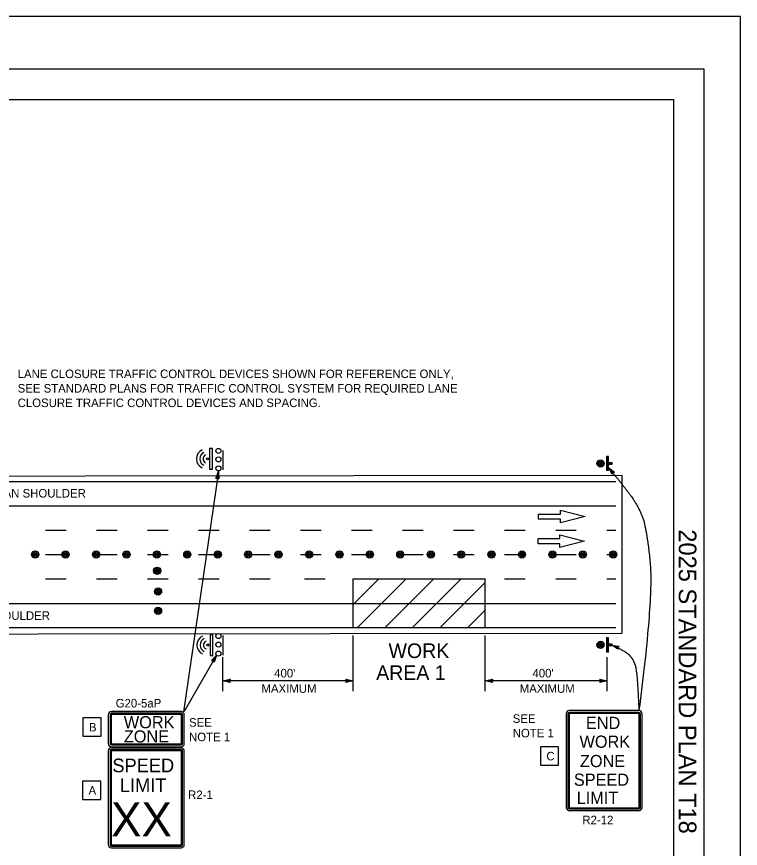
# Model space of a CAD drawing. Extents: x -893 to 867, y -474 to 712.
# Drawn here: x 272 to 867, y 29 to 712 of the extents above; entities that cross this region are included whole.
import ezdxf

# ---------------------------------------------------------------- set-up
doc = ezdxf.new("R2010")
doc.units = 0
for name, color, linetype in [('border_PLOTTING-ELEMENTS', 7, 'Continuous'), ('border_rw_22x34_Cut_Lines', 7, 'Continuous'), ('border_SHEET', 7, 'Continuous'), ('border_WITHIN-BORDER-anno', 7, 'Continuous'), ('pp_PRESENTATION', 7, 'Continuous'), ('tcd_MARKER', 7, 'Continuous'), ('tcd_SIGN-ROADSIDE', 7, 'Continuous'), ('tcd_SIGN-ROADSIDE-anno', 7, 'Continuous'), ('temp_TRAFFIC-CONES', 7, 'Continuous')]:
    doc.layers.add(name, color=color, linetype=linetype)

msp = doc.modelspace()

# ---------------------------------------------------------------- linework, layer by layer
at = {"layer": 'border_PLOTTING-ELEMENTS'}
for points in [[(-893.45, -474.04), (866.55, -474.04), (866.55, 711.96), (-893.45, 711.96)], [(-863.45, 668.96), (836.55, 668.96), (836.55, -431.04), (-863.45, -431.04)]]:
    msp.add_lwpolyline(points, close=True, dxfattribs=at)
at = {"layer": 'border_rw_22x34_Cut_Lines'}
msp.add_lwpolyline([(-863.45, 668.96), (836.55, 668.96), (836.55, -431.04), (-863.45, -431.04)], close=True, dxfattribs=at)
at = {"layer": 'border_SHEET'}
for p, q in [((-813.45, 643.96), (811.55, 643.96)), ((811.55, 643.96), (811.55, -406.04))]:
    msp.add_line(p, q, dxfattribs=at)
at = {"layer": 'pp_PRESENTATION'}
for p, q in [((700.69, 301.34), (700.69, 303.46)), ((700.69, 303.46), (718.63, 303.46)), ((700.69, 299.21), (700.69, 301.34)), ((738.95, 301.34), (718.62, 296.12)), ((718.63, 303.46), (718.63, 306.56)), ((718.63, 306.56), (738.95, 301.34)), ((718.62, 299.21), (700.69, 299.21)), ((718.62, 296.12), (718.62, 299.21)), ((700.33, 281.17), (700.33, 283.3)), ((700.33, 283.3), (718.27, 283.3)), ((700.33, 279.05), (700.33, 281.17)), ((738.59, 281.17), (718.26, 275.95)), ((718.27, 283.3), (718.27, 286.39)), ((718.27, 286.39), (738.59, 281.17)), ((718.26, 279.05), (700.33, 279.05)), ((718.26, 275.95), (718.26, 279.05))]:
    msp.add_line(p, q, dxfattribs=at)
msp.add_lwpolyline([(-190.69, 204.53), (769.32, 205.64), (769.32, 335), (-775.41, 333.22), (-775.41, 203.86), (-270.48, 204.44)], dxfattribs=at)
at = {"layer": 'tcd_MARKER'}
for p, q in [((-12.5, 330.24), (764.15, 330.24)), ((-12.78, 310.24), (764.15, 310.24)), ((295.58, 290.24), (312.5, 290.24)), ((337.5, 290.24), (354.42, 290.24)), ((379.42, 290.24), (396.34, 290.24)), ((421.34, 290.24), (438.26, 290.24)), ((463.26, 290.24), (480.18, 290.24)), ((505.18, 290.24), (522.1, 290.24)), ((547.1, 290.24), (564.02, 290.24)), ((589.02, 290.24), (605.94, 290.24)), ((630.94, 290.24), (647.86, 290.24)), ((672.86, 290.24), (689.78, 290.24)), ((714.78, 290.24), (731.7, 290.24)), ((756.7, 290.24), (764.15, 290.24)), ((295.58, 270.24), (312.5, 270.24)), ((337.5, 270.24), (354.42, 270.24)), ((379.42, 270.24), (396.34, 270.24)), ((421.34, 270.24), (438.26, 270.24)), ((463.26, 270.24), (480.18, 270.24)), ((505.18, 270.24), (522.1, 270.24)), ((547.1, 270.24), (564.02, 270.24)), ((589.02, 270.24), (605.94, 270.24)), ((630.94, 270.24), (647.86, 270.24)), ((672.86, 270.24), (689.78, 270.24)), ((714.78, 270.24), (731.7, 270.24)), ((756.7, 270.24), (764.15, 270.24)), ((295.58, 250.24), (312.5, 250.24)), ((337.5, 250.24), (354.42, 250.24)), ((379.42, 250.24), (396.34, 250.24)), ((421.34, 250.24), (438.26, 250.24)), ((463.26, 250.24), (480.18, 250.24)), ((508.51, 250.24), (525.43, 250.24)), ((548.36, 250.24), (656.91, 250.24)), ((548.36, 210.24), (548.36, 250.24)), ((550.43, 250.24), (569.84, 250.24)), ((592.35, 250.24), (609.27, 250.24)), ((630.94, 250.24), (647.86, 250.24)), ((656.91, 210.24), (656.91, 250.24)), ((672.86, 250.24), (689.78, 250.24)), ((714.78, 250.24), (731.7, 250.24)), ((756.7, 250.24), (764.15, 250.24)), ((-13.05, 230.04), (764.15, 230.04)), ((-10.38, 210.24), (764.15, 210.24))]:
    msp.add_line(p, q, dxfattribs=at)
for points in [[(548.36, 229.24), (569.36, 250.24)], [(551.99, 210.24), (591.99, 250.24)], [(574.62, 210.24), (614.62, 250.24)], [(597.25, 210.24), (637.25, 250.24)], [(619.87, 210.24), (656.91, 247.28)], [(642.5, 210.24), (656.91, 224.65)]]:
    msp.add_lwpolyline(points, dxfattribs=at)
at = {"layer": 'tcd_SIGN-ROADSIDE'}
for p, q in [((441.36, 355.77), (441.36, 339.69)), ((758.32, 350.75), (756.67, 350.75)), ((756.67, 350.75), (756.67, 339.19)), ((757.5, 350.75), (757.5, 339.19)), ((758.32, 339.19), (758.32, 350.75)), ((758.32, 345.79), (759.15, 345.79)), ((758.32, 344.97), (758.32, 344.97)), ((759.15, 344.14), (758.32, 344.14)), ((759.15, 345.79), (760.8, 345.79)), ((759.15, 345.79), (759.15, 344.14)), ((760.8, 344.14), (759.15, 344.14)), ((759.97, 345.79), (759.97, 344.14)), ((760.8, 345.79), (760.8, 344.14)), ((758.32, 339.19), (756.67, 339.19)), ((441.36, 203.68), (441.36, 187.61)), ((758.32, 201.72), (756.67, 201.72)), ((756.67, 201.72), (756.67, 190.16)), ((757.5, 201.72), (757.5, 190.16)), ((758.32, 190.16), (758.32, 201.72)), ((758.32, 196.77), (759.15, 196.77)), ((758.32, 195.94), (758.32, 195.94)), ((759.15, 195.12), (758.32, 195.12)), ((759.15, 196.77), (760.8, 196.77)), ((759.15, 196.77), (759.15, 195.12)), ((760.8, 195.12), (759.15, 195.12)), ((759.97, 196.77), (759.97, 195.12)), ((760.8, 196.77), (760.8, 195.12)), ((758.32, 190.16), (756.67, 190.16))]:
    msp.add_line(p, q, dxfattribs=at)
for points in [[(430.43, 357.26), (430.43, 340.27), (432.71, 340.27), (432.71, 357.26)], [(430.76, 204.4), (430.76, 187.41), (433.05, 187.41), (433.05, 204.4)]]:
    msp.add_lwpolyline(points, close=True, dxfattribs=at)
for points in [[(347.17, 138.66), (347.17, 115.03)], [(348.6, 138.66), (348.6, 115.03)], [(349.08, 138.66), (349.08, 115.03)], [(349.55, 138.9), (349.55, 115.02)], [(406.97, 138.9), (349.55, 138.9)], [(406.97, 141.27), (349.79, 141.27)], [(406.97, 139.85), (349.79, 139.85)], [(406.97, 139.37), (349.79, 139.37)], [(407.21, 114.8), (407.21, 138.66)], [(407.68, 115.02), (407.68, 138.66)], [(408.16, 115.03), (408.16, 138.66)], [(409.59, 115.03), (409.59, 138.66)], [(723.43, 139.42), (723.43, 62.56)], [(724.85, 139.42), (724.85, 62.56)], [(725.33, 139.42), (725.33, 62.56)], [(725.81, 139.44), (725.81, 62.55)], [(783.22, 142.04), (726.04, 142.04)], [(783.22, 140.61), (726.04, 140.61)], [(783.22, 140.14), (726.04, 140.14)], [(783.22, 139.66), (726.04, 139.66)], [(783.46, 62.55), (783.46, 139.42)], [(783.93, 62.54), (783.93, 139.42)], [(784.41, 62.56), (784.41, 139.42)], [(785.84, 62.56), (785.84, 139.42)], [(349.79, 114.8), (407.21, 114.8)], [(349.79, 114.32), (406.97, 114.32)], [(349.79, 113.84), (406.97, 113.84)], [(349.79, 112.42), (406.97, 112.42)], [(406.97, 111.5), (349.79, 111.5)], [(406.97, 110.07), (349.79, 110.07)], [(406.97, 109.59), (349.79, 109.59)], [(347.17, 108.88), (347.17, 32.02)], [(348.6, 108.88), (348.6, 32.02)], [(349.08, 108.88), (349.08, 32.02)], [(349.55, 108.89), (349.55, 32)], [(406.97, 109.12), (349.79, 109.12)], [(407.21, 32.01), (407.21, 108.88)], [(407.68, 32), (407.68, 108.88)], [(408.16, 32.02), (408.16, 108.88)], [(409.59, 32.02), (409.59, 108.88)], [(726.04, 62.32), (783.22, 62.32)], [(726.04, 61.85), (783.22, 61.85)], [(726.04, 61.37), (783.22, 61.37)], [(726.04, 59.94), (783.22, 59.94)], [(349.79, 31.78), (406.97, 31.78)], [(349.79, 31.3), (406.97, 31.3)], [(349.79, 30.83), (406.97, 30.83)], [(349.79, 29.4), (406.97, 29.4)]]:
    msp.add_lwpolyline(points, dxfattribs=at)
for centre, radius in [((437.65, 355.35), 2.06), ((428.66, 348.76), 0.865), ((437.65, 348.35), 2.06), ((437.65, 340.93), 2.06), ((751.7, 345.03), 2.97), ((751.7, 345.03), 2.08), ((751.7, 345.03), 1.19), ((751.7, 345.03), 0.297), ((437.65, 203.26), 2.06), ((437.65, 196.26), 2.06), ((751.7, 196), 2.97), ((751.7, 196), 2.08), ((429, 195.91), 0.865), ((751.7, 196), 1.19), ((751.7, 196), 0.297), ((437.65, 188.85), 2.06)]:
    msp.add_circle(centre, radius, dxfattribs=at)
for centre, radius, start, end in [((427.56, 348.76), 8.01, 114.13731, 245.86269), ((428.06, 348.76), 5.76, 114.13731, 245.86269), ((428.56, 348.76), 3.51, 114.13731, 245.86269), ((427.89, 195.91), 8.01, 114.13731, 245.86269), ((428.39, 195.91), 5.76, 114.13731, 245.86269), ((428.89, 195.91), 3.51, 114.13731, 245.86269), ((349.79, 138.66), 2.62, 90, 180), ((349.79, 138.66), 1.19, 90, 180), ((349.79, 138.66), 0.714, 90, 180), ((406.97, 138.66), 2.62, 0, 90), ((406.97, 138.66), 1.19, 0, 90), ((406.97, 138.66), 0.714, 0, 90), ((406.97, 138.66), 0.238, 0, 90), ((406.97, 138.66), 0.238, 0, 90), ((726.04, 139.42), 2.62, 90, 180), ((726.04, 139.42), 1.19, 90, 180), ((726.04, 139.42), 0.714, 90, 180), ((726.04, 139.42), 0.238, 90, 180), ((726.04, 139.42), 0.238, 90, 180), ((783.22, 139.42), 2.62, 0, 90), ((783.22, 139.42), 1.19, 0, 90), ((783.22, 139.42), 0.714, 0, 90), ((783.22, 139.42), 0.238, 0, 90), ((783.22, 139.42), 0.238, 0, 90), ((349.79, 115.03), 2.62, 180, 270), ((349.79, 108.88), 2.62, 90, 180), ((349.79, 115.03), 1.19, 180, 270), ((349.79, 108.88), 1.19, 90, 180), ((349.79, 115.03), 0.714, 180, 270), ((349.79, 108.88), 0.714, 90, 180), ((349.79, 115.03), 0.238, 180, 270), ((349.79, 115.03), 0.238, 180, 270), ((406.97, 115.03), 0.714, 270, 360), ((406.97, 115.03), 1.19, 270, 360), ((406.97, 115.03), 2.62, 270, 360), ((406.97, 108.88), 2.62, 0, 90), ((406.97, 108.88), 1.19, 0, 90), ((406.97, 108.88), 0.714, 0, 90), ((349.79, 108.88), 0.238, 90, 180), ((349.79, 108.88), 0.238, 90, 180), ((406.97, 108.88), 0.238, 0, 90), ((406.97, 108.88), 0.238, 0, 90), ((726.04, 62.56), 2.62, 180, 270), ((726.04, 62.56), 1.19, 180, 270), ((726.04, 62.56), 0.714, 180, 270), ((726.04, 62.56), 0.238, 180, 270), ((726.04, 62.56), 0.238, 180, 270), ((783.22, 62.56), 0.714, 270, 360), ((783.22, 62.56), 1.19, 270, 360), ((783.22, 62.56), 2.62, 270, 360), ((783.22, 62.56), 0.238, 270, 360), ((783.22, 62.56), 0.238, 270, 360), ((349.79, 32.02), 2.62, 180, 270), ((349.79, 32.02), 1.19, 180, 270), ((349.79, 32.02), 0.714, 180, 270), ((349.79, 32.02), 0.238, 180, 270), ((349.79, 32.02), 0.238, 180, 270), ((406.97, 32.02), 0.714, 270, 360), ((406.97, 32.02), 1.19, 270, 360), ((406.97, 32.02), 2.62, 270, 360), ((406.97, 32.02), 0.238, 270, 360), ((406.97, 32.02), 0.238, 270, 360)]:
    msp.add_arc(centre, radius, start, end, dxfattribs=at)
at = {"layer": 'tcd_SIGN-ROADSIDE-anno'}
for p, q in [((437.65, 338.28), (408.94, 140.98)), ((548.28, 158.14), (548.28, 203.61)), ((656.91, 158.14), (656.91, 203.61)), ((435.96, 187.67), (409.59, 141.29)), ((441.36, 158.14), (441.36, 185.86)), ((757.17, 158.14), (757.17, 185.86)), ((548.28, 166.45), (441.36, 166.45)), ((543.08, 166.45), (542.28, 167.79)), ((542.28, 167.79), (542.28, 167.79)), ((542.28, 167.79), (548.28, 166.45)), ((548.28, 166.45), (542.28, 165.12)), ((542.28, 165.12), (543.08, 166.45)), ((542.28, 165.12), (542.28, 165.12)), ((542.5, 167.43), (546.9, 166.45)), ((546.89, 166.44), (542.52, 165.48)), ((545.52, 166.45), (542.69, 165.82)), ((542.73, 167.07), (545.52, 166.45)), ((542.91, 166.72), (544.14, 166.45)), ((544.14, 166.45), (542.93, 166.18)), ((548.28, 166.45), (548.28, 166.45)), ((757.17, 166.45), (656.91, 166.45)), ((751.97, 166.45), (751.17, 167.79)), ((751.17, 167.79), (751.17, 167.79)), ((751.17, 167.79), (757.17, 166.45)), ((757.17, 166.45), (751.17, 165.12)), ((751.17, 165.12), (751.97, 166.45)), ((751.17, 165.12), (751.17, 165.12)), ((751.39, 167.43), (755.79, 166.45)), ((755.78, 166.44), (751.41, 165.48)), ((754.41, 166.45), (751.59, 165.82)), ((751.62, 167.07), (754.41, 166.45)), ((751.8, 166.72), (753.03, 166.45)), ((753.03, 166.45), (751.82, 166.18)), ((757.17, 166.45), (757.17, 166.45))]:
    msp.add_line(p, q, dxfattribs=at)
for points in [[(435.48, 332.64), (437.65, 338.28), (438.08, 332.25), (437.77, 332.51), (437.46, 336.93), (435.86, 332.79), (436.23, 332.95), (437.25, 335.6), (437.45, 332.77), (437.14, 333.03), (437.05, 334.25), (436.61, 333.1), (436.9, 333.22), (438.08, 332.25), (436.9, 333.22)], [(761.22, 336.03), (758.34, 341.36), (763.2, 337.76), (762.8, 337.69), (759.24, 340.33), (761.34, 336.42), (761.47, 336.81), (760.12, 339.3), (762.4, 337.62), (762, 337.55), (761.01, 338.28), (761.6, 337.19), (761.7, 337.49), (763.2, 337.76), (761.7, 337.49)], [(765.85, 192.39), (760.92, 195.89), (766.87, 194.82), (766.54, 194.58), (762.18, 195.37), (765.79, 192.8), (765.74, 193.2), (763.42, 194.84), (766.21, 194.33), (765.88, 194.09), (764.68, 194.31), (765.68, 193.6), (765.64, 193.91), (766.87, 194.82), (765.64, 193.91)], [(431.89, 183.15), (435.96, 187.63), (434.18, 181.85), (433.98, 182.21), (435.28, 186.44), (432.3, 183.16), (432.71, 183.17), (434.61, 185.27), (433.78, 182.56), (433.58, 182.92), (433.94, 184.09), (433.11, 183.18), (433.43, 183.19), (434.18, 181.85), (433.43, 183.19)], [(447.27, 165.13), (441.36, 166.45), (447.27, 167.76), (447.06, 167.41), (442.73, 166.45), (447.06, 165.48), (446.85, 165.83), (444.08, 166.44), (446.85, 167.06), (446.64, 166.71), (445.44, 166.44), (446.64, 166.17), (446.48, 166.45), (447.27, 167.76), (446.48, 166.45)], [(662.82, 165.13), (656.91, 166.45), (662.82, 167.76), (662.61, 167.41), (658.28, 166.45), (662.61, 165.48), (662.4, 165.83), (659.63, 166.44), (662.4, 167.06), (662.19, 166.71), (660.99, 166.44), (662.19, 166.17), (662.03, 166.45), (662.82, 167.76), (662.03, 166.45)], [(326.36, 136), (326.36, 121), (341.36, 121), (341.36, 136)], [(702.23, 112.23), (702.23, 97.23), (717.23, 97.23), (717.23, 112.23)], [(325.99, 84.13), (325.99, 69.13), (340.99, 69.13), (340.99, 84.13)]]:
    msp.add_lwpolyline(points, close=True, dxfattribs=at)
for points in [[(758.34, 341.36), (768.46, 329.19), (781.8, 311.66), (789.64, 292.04), (795.13, 234.75), (783.22, 142.04)], [(760.92, 195.89), (772.39, 190.8), (778.4, 184.26), (781.8, 174.58), (783.22, 142.04)]]:
    msp.add_open_spline(points, degree=2, dxfattribs=at)
at = {"layer": 'temp_TRAFFIC-CONES'}
for centre, radius in [((287.11, 270.24), 2.97), ((287.11, 270.24), 2.08), ((287.11, 270.24), 1.19), ((287.11, 270.24), 0.297), ((312.11, 270.24), 2.97), ((312.11, 270.24), 2.08), ((312.11, 270.24), 1.19), ((312.11, 270.24), 0.297), ((337.11, 270.24), 2.97), ((337.11, 270.24), 2.08), ((337.11, 270.24), 1.19), ((337.11, 270.24), 0.297), ((362.11, 270.24), 2.97), ((362.11, 270.24), 2.08), ((362.11, 270.24), 1.19), ((362.11, 270.24), 0.297), ((387.11, 270.24), 2.97), ((387.11, 270.24), 2.08), ((387.11, 270.24), 1.19), ((387.11, 270.24), 0.297), ((412.11, 270.24), 2.97), ((412.11, 270.24), 2.08), ((412.11, 270.24), 1.19), ((412.11, 270.24), 0.297), ((437.11, 270.24), 2.97), ((437.11, 270.24), 2.08), ((437.11, 270.24), 1.19), ((437.11, 270.24), 0.297), ((462.11, 270.24), 2.97), ((462.11, 270.24), 2.08), ((462.11, 270.24), 1.19), ((462.11, 270.24), 0.297), ((487.11, 270.24), 2.97), ((487.11, 270.24), 2.08), ((487.11, 270.24), 1.19), ((487.11, 270.24), 0.297), ((512.11, 270.24), 2.97), ((512.11, 270.24), 2.08), ((512.11, 270.24), 1.19), ((512.11, 270.24), 0.297), ((537.11, 270.24), 2.97), ((537.11, 270.24), 2.08), ((537.11, 270.24), 1.19), ((537.11, 270.24), 0.297), ((562.11, 270.24), 2.97), ((562.11, 270.24), 2.08), ((562.11, 270.24), 1.19), ((562.11, 270.24), 0.297), ((587.11, 270.24), 2.97), ((587.11, 270.24), 2.08), ((587.11, 270.24), 1.19), ((587.11, 270.24), 0.297), ((612.11, 270.24), 2.97), ((612.11, 270.24), 2.08), ((612.11, 270.24), 1.19), ((612.11, 270.24), 0.297), ((637.11, 270.24), 2.97), ((637.11, 270.24), 2.08), ((637.11, 270.24), 1.19), ((637.11, 270.24), 0.297), ((662.11, 270.24), 2.97), ((662.11, 270.24), 2.08), ((662.11, 270.24), 1.19), ((662.11, 270.24), 0.297), ((687.11, 270.24), 2.97), ((687.11, 270.24), 2.08), ((687.11, 270.24), 1.19), ((687.11, 270.24), 0.297), ((712.11, 270.24), 2.97), ((712.11, 270.24), 2.08), ((712.11, 270.24), 1.19), ((712.11, 270.24), 0.297), ((737.11, 270.24), 2.97), ((737.11, 270.24), 2.08), ((737.11, 270.24), 1.19), ((737.11, 270.24), 0.297), ((762.11, 270.24), 2.97), ((762.11, 270.24), 2.08), ((762.11, 270.24), 1.19), ((762.11, 270.24), 0.297), ((387.37, 256.92), 2.97), ((387.37, 256.92), 2.08), ((387.37, 256.92), 1.19), ((387.37, 256.92), 0.297), ((388.03, 239.93), 2.97), ((388.03, 239.93), 2.08), ((388.03, 239.93), 1.19), ((388.03, 239.93), 0.297), ((388.03, 223.95), 2.97), ((388.03, 223.95), 2.08), ((388.03, 223.95), 1.19), ((388.03, 223.95), 0.297)]:
    msp.add_circle(centre, radius, dxfattribs=at)

# ---------------------------------------------------------------- texts
at = {"layer": 'border_WITHIN-BORDER-anno'}
msp.add_text('2025 STANDARD PLAN T18', height=14.5, rotation=270, dxfattribs=at).set_placement((815.92, 290.91))
at = {"layer": 'tcd_SIGN-ROADSIDE'}
for s, height, p in [('WORK', 10, (359.93, 127.51)), ('END', 10, (739.65, 126.95)), ('ZONE', 10, (359.93, 115.86)), ('WORK', 10, (734.38, 111.54)), ('SPEED', 11.2, (350.51, 91.41)), ('ZONE', 10, (734.73, 95.64)), ('SPEED', 10, (729.74, 80.33)), ('LIMIT', 11.2, (356.67, 75.19)), ('LIMIT', 10, (732.03, 65.4)), ('XX', 28, (349.46, 38.68))]:
    msp.add_text(s, height=height, dxfattribs=at).set_placement(p)
at = {"layer": 'tcd_SIGN-ROADSIDE-anno'}
for s, height, p in [('LANE CLOSURE TRAFFIC CONTROL DEVICES SHOWN FOR REFERENCE ONLY,', 7, (272.68, 415.11)), ('SEE STANDARD PLANS FOR TRAFFIC CONTROL SYSTEM FOR REQUIRED LANE', 7, (272.68, 403.21)), ('CLOSURE TRAFFIC CONTROL DEVICES AND SPACING.', 7, (272.68, 391.31)), ('MEDIAN SHOULDER', 7, (237.73, 317.05)), ('SHOULDER', 7, (247.21, 216.57)), ('WORK', 12, (577.43, 185.24)), ('AREA 1', 12, (567.29, 167.24)), ("400'", 7, (483.49, 169.3)), ("400'", 7, (695.71, 169.3)), ('MAXIMUM', 7, (473, 156.7)), ('MAXIMUM', 7, (685.22, 156.7)), ('G20-5aP', 7, (353.24, 144.64)), ('SEE', 7, (679.47, 131.97)), ('B', 7, (331.28, 124.91)), ('SEE', 7, (413.51, 128.84)), ('NOTE 1', 7, (413.51, 116.94)), ('NOTE 1', 7, (679.47, 120.07)), ('C', 7, (707.16, 101.15)), ('A', 7, (330.92, 73.04)), ('R2-1', 7, (412.76, 69.44)), ('R2-12', 7, (736.69, 48.73))]:
    msp.add_text(s, height=height, dxfattribs=at).set_placement(p)

doc.saveas('drawing.dxf')
